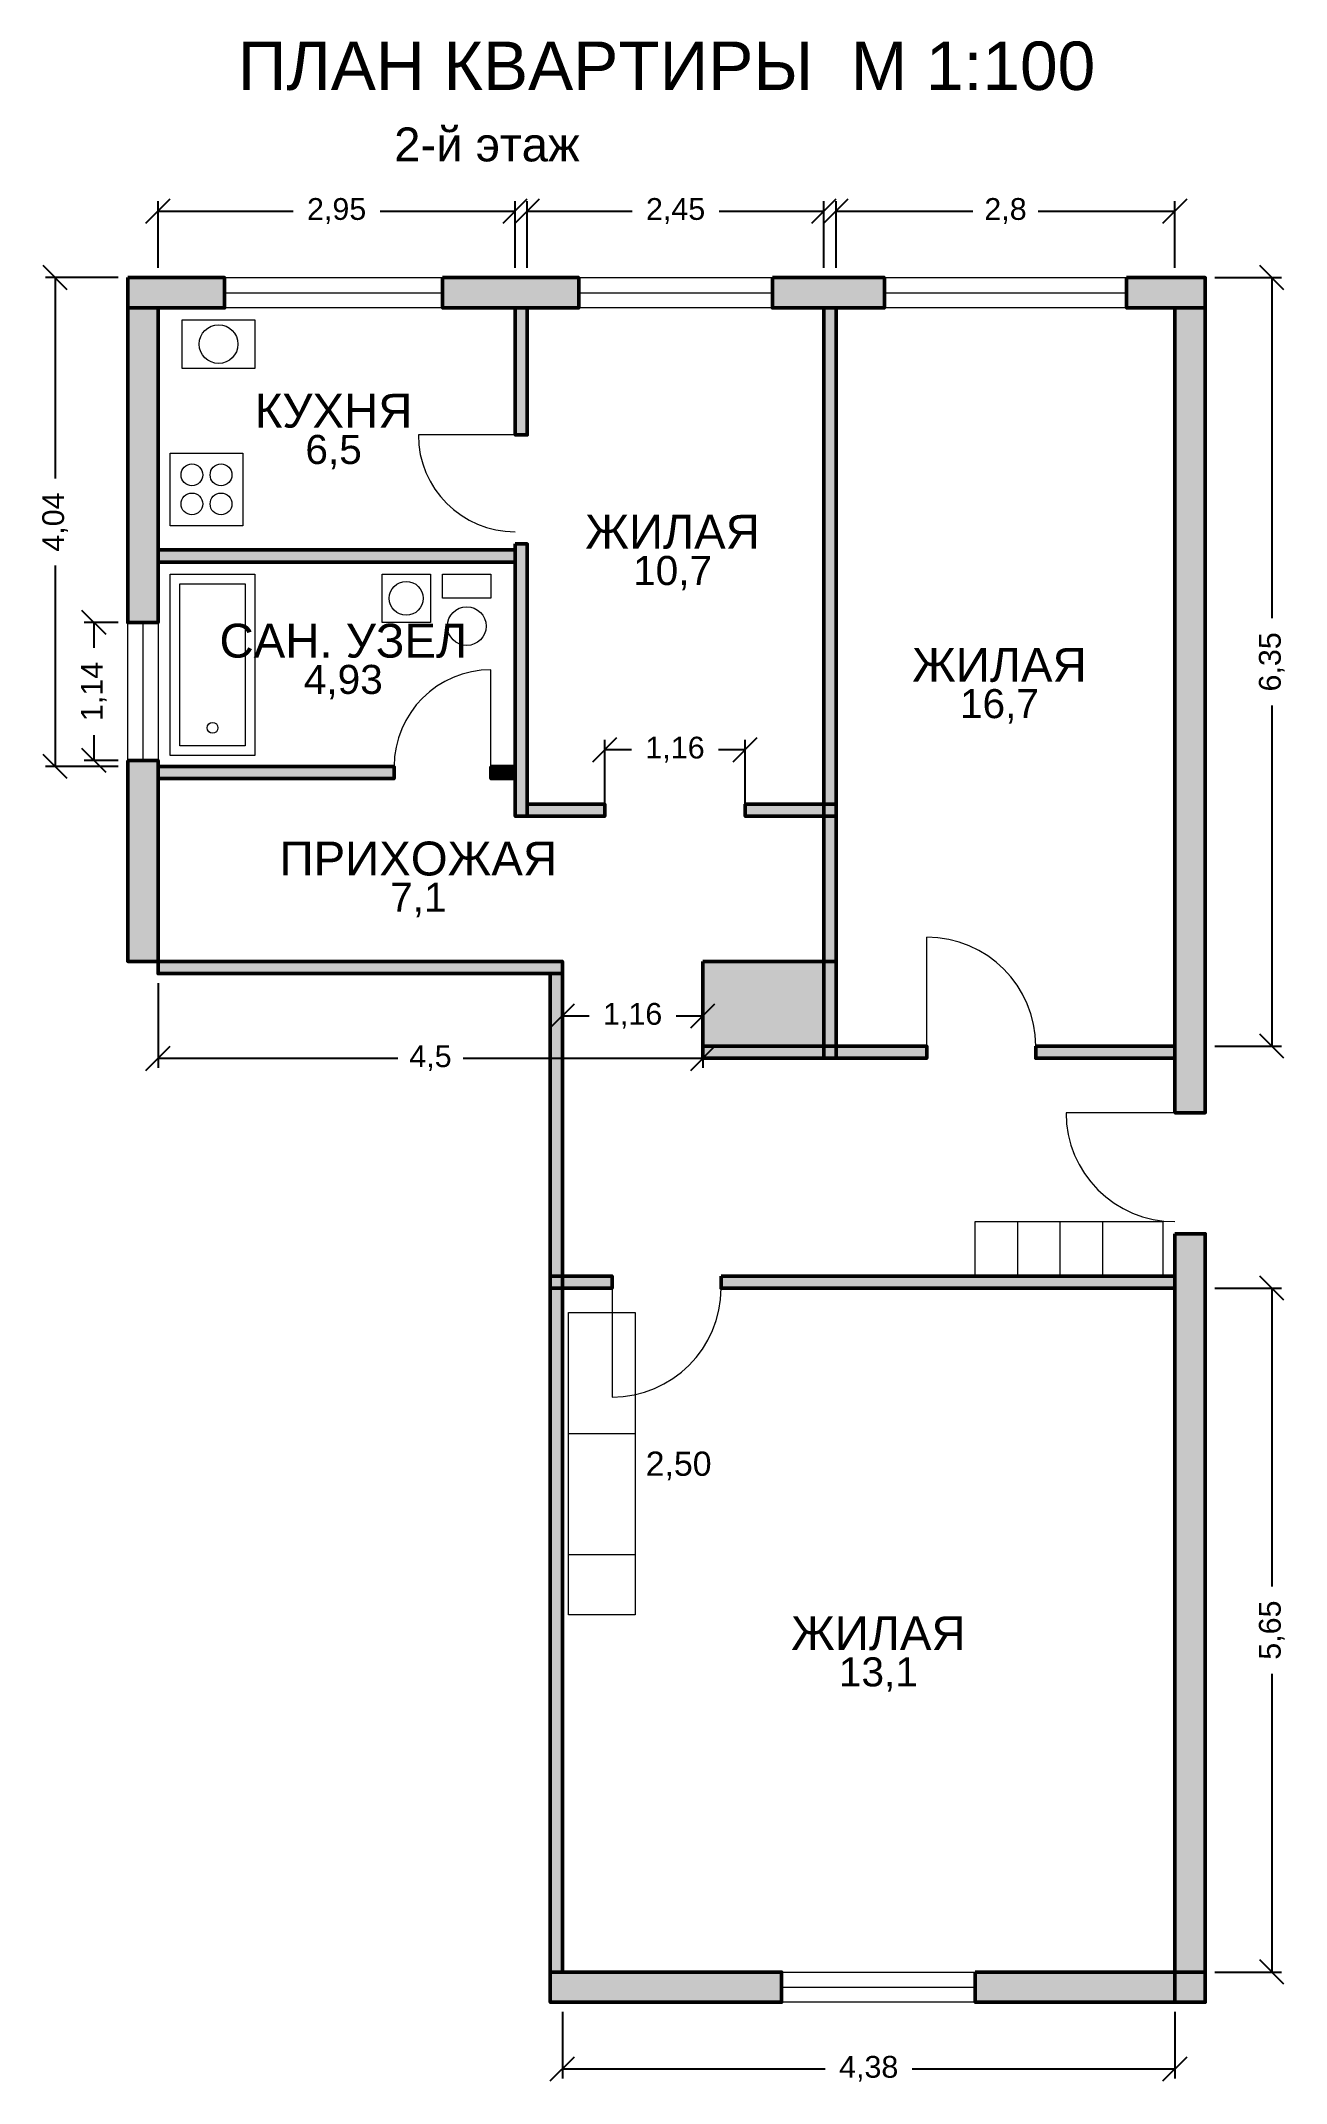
# Model space of a CAD drawing. Header units: metres. Extents: x -0.7 to 9.6, y -0.7 to 16.2.
import ezdxf
from ezdxf.enums import TextEntityAlignment as Align

# ---------------------------------------------------------------- set-up
doc = ezdxf.new("R2010")
doc.units = ezdxf.units.M
for name, color, linetype, lineweight in [('Двери', 2, 'Continuous', 18), ('Мебель', 30, 'Continuous', 13), ('Окна', 4, 'Continuous', 18), ('Сантехника', 5, 'Continuous', 13), ('Стены', 7, 'Continuous', 50), ('Текст', 7, 'Continuous', 13)]:
    doc.layers.add(name, color=color, linetype=linetype, lineweight=lineweight)
doc.styles.add('TXT', font='arial.ttf')
doc.dimstyles.new('PLAN', dxfattribs={"dimtxt": 0.18, "dimasz": 0, "dimexe": 0.08, "dimexo": 0.08, "dimtad": 1, "dimtxsty": 'TXT', "dimtsz": 0.1, "dimcen": 2.5, "dimclrd": 3, "dimclre": 3, "dimclrt": 3, "dimazin": 3, "dimtfac": 1, "dimtmove": 0, "dimatfit": 3})

# ---------------------------------------------------------------- blocks, each defined once
blk = doc.blocks.new('_OBLIQUE')
at = {"color": 0, "linetype": 'BYBLOCK'}
blk.add_line((-0.5, -0.5), (0.5, 0.5), dxfattribs=at)
blk = doc.blocks.new('*D1')
at = {"color": 3}
for p, q in [((0.25, 14.33), (0.25, 14.88)), ((3.2, 14.33), (3.2, 14.88)), ((0.25, 14.8), (1.365, 14.8)), ((2.085, 14.8), (3.2, 14.8))]:
    blk.add_line(p, q, dxfattribs=at)
at = {"layer": 'Defpoints'}
for p in [(0.25, 14.8), (0.25, 14.25), (3.2, 14.25)]:
    blk.add_point(p, dxfattribs=at)
at = {"color": 3, "xscale": 0.2, "yscale": 0.2}
for p in [(0.25, 14.8), (3.2, 14.8)]:
    blk.add_blockref('_OBLIQUE', p, dxfattribs=at)
at = {"color": 3, "insert": (1.725, 14.8), "char_height": 0.18, "attachment_point": 5, "style": 'TXT'}
blk.add_mtext('2,95', dxfattribs=at)
blk = doc.blocks.new('*D2')
at = {"color": 3}
for p, q in [((3.3, 14.33), (3.3, 14.88)), ((5.75, 14.33), (5.75, 14.88)), ((3.3, 14.8), (4.165, 14.8)), ((4.885, 14.8), (5.75, 14.8))]:
    blk.add_line(p, q, dxfattribs=at)
at = {"layer": 'Defpoints'}
for p in [(3.3, 14.8), (3.3, 14.25), (5.75, 14.25)]:
    blk.add_point(p, dxfattribs=at)
at = {"color": 3, "xscale": 0.2, "yscale": 0.2}
for p in [(3.3, 14.8), (5.75, 14.8)]:
    blk.add_blockref('_OBLIQUE', p, dxfattribs=at)
at = {"color": 3, "insert": (4.525, 14.8), "char_height": 0.18, "attachment_point": 5, "style": 'TXT'}
blk.add_mtext('2,45', dxfattribs=at)
blk = doc.blocks.new('*D3')
at = {"color": 3}
for p, q in [((5.85, 14.33), (5.85, 14.88)), ((8.65, 14.33), (8.65, 14.88)), ((5.85, 14.8), (6.98, 14.8)), ((7.52, 14.8), (8.65, 14.8))]:
    blk.add_line(p, q, dxfattribs=at)
at = {"layer": 'Defpoints'}
for p in [(5.85, 14.8), (5.85, 14.25), (8.65, 14.25)]:
    blk.add_point(p, dxfattribs=at)
at = {"color": 3, "xscale": 0.2, "yscale": 0.2}
for p in [(5.85, 14.8), (8.65, 14.8)]:
    blk.add_blockref('_OBLIQUE', p, dxfattribs=at)
at = {"color": 3, "insert": (7.25, 14.8), "char_height": 0.18, "attachment_point": 5, "style": 'TXT'}
blk.add_mtext('2,8', dxfattribs=at)
blk = doc.blocks.new('*D4')
at = {"color": 3}
for p, q in [((-0.08, 14.25), (-0.68, 14.25)), ((-0.6, 14.25), (-0.6, 12.59)), ((-0.6, 11.87), (-0.6, 10.21)), ((-0.08, 10.21), (-0.68, 10.21))]:
    blk.add_line(p, q, dxfattribs=at)
at = {"layer": 'Defpoints'}
for p in [(-0.6, 14.25), (0, 14.25), (0, 10.21)]:
    blk.add_point(p, dxfattribs=at)
at = {"color": 3, "xscale": 0.2, "yscale": 0.2, "rotation": 90}
for p in [(-0.6, 14.25), (-0.6, 10.21)]:
    blk.add_blockref('_OBLIQUE', p, dxfattribs=at)
at = {"color": 3, "insert": (-0.6, 12.23), "char_height": 0.18, "attachment_point": 5, "rotation": 90, "style": 'TXT'}
blk.add_mtext('4,04', dxfattribs=at)
blk = doc.blocks.new('*D5')
at = {"color": 3}
for p, q in [((-0.08, 11.4), (-0.36, 11.4)), ((-0.28, 11.4), (-0.28, 11.19)), ((-0.28, 10.47), (-0.28, 10.26)), ((-0.08, 10.26), (-0.36, 10.26))]:
    blk.add_line(p, q, dxfattribs=at)
at = {"layer": 'Defpoints'}
for p in [(-0.28, 11.4), (0, 11.4), (0, 10.26)]:
    blk.add_point(p, dxfattribs=at)
at = {"color": 3, "xscale": 0.2, "yscale": 0.2, "rotation": 90}
for p in [(-0.28, 11.4), (-0.28, 10.26)]:
    blk.add_blockref('_OBLIQUE', p, dxfattribs=at)
at = {"color": 3, "insert": (-0.28, 10.83), "char_height": 0.18, "attachment_point": 5, "rotation": 90, "style": 'TXT'}
blk.add_mtext('1,14', dxfattribs=at)
blk = doc.blocks.new('*D6')
at = {"color": 3}
for p, q in [((8.98, 14.25), (9.53, 14.25)), ((9.45, 14.25), (9.45, 11.435)), ((9.45, 10.715), (9.45, 7.9)), ((8.98, 7.9), (9.53, 7.9))]:
    blk.add_line(p, q, dxfattribs=at)
at = {"layer": 'Defpoints'}
for p in [(8.9, 14.25), (9.45, 14.25), (8.9, 7.9)]:
    blk.add_point(p, dxfattribs=at)
at = {"color": 3, "xscale": 0.2, "yscale": 0.2, "rotation": 90}
for p in [(9.45, 14.25), (9.45, 7.9)]:
    blk.add_blockref('_OBLIQUE', p, dxfattribs=at)
at = {"color": 3, "insert": (9.45, 11.075), "char_height": 0.18, "attachment_point": 5, "rotation": 90, "style": 'TXT'}
blk.add_mtext('6,35', dxfattribs=at)
blk = doc.blocks.new('*D7')
at = {"color": 3}
for p, q in [((8.98, 5.9), (9.53, 5.9)), ((9.45, 5.9), (9.45, 3.435)), ((9.45, 2.715), (9.45, 0.25)), ((8.98, 0.25), (9.53, 0.25))]:
    blk.add_line(p, q, dxfattribs=at)
at = {"layer": 'Defpoints'}
for p in [(8.9, 5.9), (9.45, 5.9), (8.9, 0.25)]:
    blk.add_point(p, dxfattribs=at)
at = {"color": 3, "xscale": 0.2, "yscale": 0.2, "rotation": 90}
for p in [(9.45, 5.9), (9.45, 0.25)]:
    blk.add_blockref('_OBLIQUE', p, dxfattribs=at)
at = {"color": 3, "insert": (9.45, 3.075), "char_height": 0.18, "attachment_point": 5, "rotation": 90, "style": 'TXT'}
blk.add_mtext('5,65', dxfattribs=at)
blk = doc.blocks.new('*D8')
at = {"color": 3}
for p, q in [((3.59, -0.08), (3.59, -0.63)), ((8.65, -0.08), (8.65, -0.63)), ((3.59, -0.55), (5.76, -0.55)), ((6.48, -0.55), (8.65, -0.55))]:
    blk.add_line(p, q, dxfattribs=at)
at = {"layer": 'Defpoints'}
for p in [(3.59, 0), (8.65, 0), (3.59, -0.55)]:
    blk.add_point(p, dxfattribs=at)
at = {"color": 3, "xscale": 0.2, "yscale": 0.2}
for p in [(3.59, -0.55), (8.65, -0.55)]:
    blk.add_blockref('_OBLIQUE', p, dxfattribs=at)
at = {"color": 3, "insert": (6.12, -0.55), "char_height": 0.18, "attachment_point": 5, "style": 'TXT'}
blk.add_mtext('4,38', dxfattribs=at)
blk = doc.blocks.new('*D9')
at = {"color": 3}
for p, q in [((0.25, 8.42), (0.25, 7.72)), ((4.75, 8.42), (4.75, 7.72)), ((0.25, 7.8), (2.23, 7.8)), ((2.77, 7.8), (4.75, 7.8))]:
    blk.add_line(p, q, dxfattribs=at)
at = {"layer": 'Defpoints'}
for p in [(0.25, 8.5), (4.75, 8.5), (0.25, 7.8)]:
    blk.add_point(p, dxfattribs=at)
at = {"color": 3, "xscale": 0.2, "yscale": 0.2}
for p in [(0.25, 7.8), (4.75, 7.8)]:
    blk.add_blockref('_OBLIQUE', p, dxfattribs=at)
at = {"color": 3, "insert": (2.5, 7.8), "char_height": 0.18, "attachment_point": 5, "style": 'TXT'}
blk.add_mtext('4,5', dxfattribs=at)
blk = doc.blocks.new('*D10')
at = {"color": 3}
for p, q in [((3.94, 9.88), (3.94, 10.43)), ((3.94, 10.35), (4.16, 10.35)), ((4.88, 10.35), (5.1, 10.35)), ((5.1, 9.88), (5.1, 10.43))]:
    blk.add_line(p, q, dxfattribs=at)
at = {"layer": 'Defpoints'}
for p in [(3.94, 10.35), (3.94, 9.8), (5.1, 9.8)]:
    blk.add_point(p, dxfattribs=at)
at = {"color": 3, "xscale": 0.2, "yscale": 0.2}
for p in [(3.94, 10.35), (5.1, 10.35)]:
    blk.add_blockref('_OBLIQUE', p, dxfattribs=at)
at = {"color": 3, "insert": (4.52, 10.35), "char_height": 0.18, "attachment_point": 5, "style": 'TXT'}
blk.add_mtext('1,16', dxfattribs=at)
blk = doc.blocks.new('*D11')
at = {"color": 3}
for p, q in [((3.59, 8.42), (3.59, 8.07)), ((4.75, 8.42), (4.75, 8.07)), ((3.59, 8.15), (3.81, 8.15)), ((4.53, 8.15), (4.75, 8.15))]:
    blk.add_line(p, q, dxfattribs=at)
at = {"layer": 'Defpoints'}
for p in [(3.59, 8.5), (4.75, 8.5), (3.59, 8.15)]:
    blk.add_point(p, dxfattribs=at)
at = {"color": 3, "xscale": 0.2, "yscale": 0.2}
for p in [(3.59, 8.15), (4.75, 8.15)]:
    blk.add_blockref('_OBLIQUE', p, dxfattribs=at)
at = {"color": 3, "insert": (4.17, 8.15), "char_height": 0.18, "attachment_point": 5, "style": 'TXT'}
blk.add_mtext('1,16', dxfattribs=at)

msp = doc.modelspace()

# ---------------------------------------------------------------- hatches: boundary and pattern name
at = {"layer": 'Стены'}
for points in [[(0, 14.25), (0.8, 14.25), (0.8, 14), (0, 14)], [(2.6, 14.25), (3.725, 14.25), (3.725, 14), (2.6, 14)], [(5.325, 14.25), (6.25, 14.25), (6.25, 14), (5.325, 14)], [(8.25, 14.25), (8.9, 14.25), (8.9, 14), (8.25, 14)], [(0, 14), (0.25, 14), (0.25, 11.4), (0, 11.4)], [(3.2, 14), (3.3, 14), (3.3, 12.95), (3.2, 12.95)], [(5.75, 14), (5.85, 14), (5.85, 7.8), (5.75, 7.8)], [(8.65, 14), (8.9, 14), (8.9, 7.35), (8.65, 7.35)], [(0.25, 12), (3.2, 12), (3.2, 11.9), (0.25, 11.9)], [(3.2, 12.05), (3.3, 12.05), (3.3, 9.8), (3.2, 9.8)], [(0, 10.26), (0.25, 10.26), (0.25, 8.6), (0, 8.6)], [(0.25, 10.21), (2.2, 10.21), (2.2, 10.11), (0.25, 10.11)], [(3, 10.21), (3.2, 10.21), (3.2, 10.11), (3, 10.11)], [(3.3, 9.9), (3.94, 9.9), (3.94, 9.8), (3.3, 9.8)], [(5.1, 9.9), (5.85, 9.9), (5.85, 9.8), (5.1, 9.8)], [(0.25, 8.6), (3.59, 8.6), (3.59, 8.5), (0.25, 8.5)], [(3.49, 8.5), (3.59, 8.5), (3.59, 0.25), (3.49, 0.25)], [(4.75, 8.6), (5.85, 8.6), (5.85, 7.9), (4.75, 7.9)], [(4.75, 7.9), (6.6, 7.9), (6.6, 7.8), (4.75, 7.8)], [(7.5, 7.9), (8.65, 7.9), (8.65, 7.8), (7.5, 7.8)], [(8.65, 6.35), (8.9, 6.35), (8.9, 0), (8.65, 0)], [(3.49, 6), (4, 6), (4, 5.9), (3.49, 5.9)], [(4.9, 6), (8.65, 6), (8.65, 5.9), (4.9, 5.9)], [(3.49, 0.25), (5.4, 0.25), (5.4, 0), (3.49, 0)], [(7, 0.25), (8.9, 0.25), (8.9, 0), (7, 0)]]:
    msp.add_hatch(color=8, dxfattribs=at).paths.add_polyline_path(points)

# ---------------------------------------------------------------- linework, layer by layer
at = {"layer": 'Двери'}
for p, q in [((3.2, 12.95), (2.4, 12.95)), ((3, 10.21), (3, 11.01)), ((6.6, 7.9), (6.6, 8.8)), ((8.65, 7.35), (7.75, 7.35)), ((4, 5.9), (4, 5))]:
    msp.add_line(p, q, dxfattribs=at)
for centre, radius, start, end in [((3.2, 12.95), 0.8, 180, -90), ((3, 10.21), 0.8, 90, 180), ((6.6, 7.9), 0.9, 0, 90), ((8.65, 7.35), 0.9, 180, -90), ((4, 5.9), 0.9, -90, 0)]:
    msp.add_arc(centre, radius, start, end, dxfattribs=at)
at = {"layer": 'Мебель'}
for p, q in [((7.35, 6.45), (7.35, 6)), ((7.7, 6.45), (7.7, 6)), ((8.05, 6.45), (8.05, 6)), ((3.64, 4.7), (4.19, 4.7)), ((3.64, 3.7), (4.19, 3.7))]:
    msp.add_line(p, q, dxfattribs=at)
for points in [[(7, 6.45), (8.55, 6.45), (8.55, 6), (7, 6)], [(3.64, 5.7), (4.19, 5.7), (4.19, 3.2), (3.64, 3.2)]]:
    msp.add_lwpolyline(points, close=True, dxfattribs=at)
at = {"layer": 'Окна'}
for p, q in [((0.8, 14.25), (0.8, 14)), ((2.6, 14.25), (2.6, 14)), ((3.725, 14.25), (3.725, 14)), ((5.325, 14.25), (5.325, 14)), ((6.25, 14.25), (6.25, 14)), ((8.25, 14.25), (8.25, 14)), ((0.8, 14.125), (2.6, 14.125)), ((3.725, 14.125), (5.325, 14.125)), ((6.25, 14.125), (8.25, 14.125)), ((0, 11.4), (0.25, 11.4)), ((0.125, 11.4), (0.125, 10.26)), ((0, 10.26), (0.25, 10.26)), ((5.4, 0.25), (5.4, 0)), ((7, 0.25), (7, 0)), ((5.4, 0.125), (7, 0.125))]:
    msp.add_line(p, q, dxfattribs=at)
for points in [[(0.8, 14.25), (2.6, 14.25), (2.6, 14), (0.8, 14)], [(3.725, 14.25), (5.325, 14.25), (5.325, 14), (3.725, 14)], [(6.25, 14.25), (8.25, 14.25), (8.25, 14), (6.25, 14)], [(0, 11.4), (0.25, 11.4), (0.25, 10.26), (0, 10.26)], [(5.4, 0.25), (7, 0.25), (7, 0), (5.4, 0)]]:
    msp.add_lwpolyline(points, close=True, dxfattribs=at)
at = {"layer": 'Сантехника'}
for points in [[(0.45, 13.9), (1.05, 13.9), (1.05, 13.5), (0.45, 13.5)], [(0.35, 12.8), (0.95, 12.8), (0.95, 12.2), (0.35, 12.2)], [(0.35, 11.8), (1.05, 11.8), (1.05, 10.3), (0.35, 10.3)], [(0.43, 11.72), (0.97, 11.72), (0.97, 10.38), (0.43, 10.38)], [(2.1, 11.8), (2.5, 11.8), (2.5, 11.4), (2.1, 11.4)], [(2.6, 11.8), (3, 11.8), (3, 11.6), (2.6, 11.6)]]:
    msp.add_lwpolyline(points, close=True, dxfattribs=at)
for centre, radius in [((0.75, 13.7), 0.16), ((0.53, 12.62), 0.09), ((0.77, 12.62), 0.09), ((0.53, 12.38), 0.09), ((0.77, 12.38), 0.09), ((2.3, 11.6), 0.14), ((2.8, 11.37), 0.16), ((0.7, 10.53), 0.045)]:
    msp.add_circle(centre, radius, dxfattribs=at)
at = {"layer": 'Стены'}
for points in [[(0, 14.25), (0.8, 14.25), (0.8, 14), (0, 14)], [(2.6, 14.25), (3.725, 14.25), (3.725, 14), (2.6, 14)], [(5.325, 14.25), (6.25, 14.25), (6.25, 14), (5.325, 14)], [(8.25, 14.25), (8.9, 14.25), (8.9, 14), (8.25, 14)], [(0, 14), (0.25, 14), (0.25, 11.4), (0, 11.4)], [(3.2, 14), (3.3, 14), (3.3, 12.95), (3.2, 12.95)], [(5.75, 14), (5.85, 14), (5.85, 7.8), (5.75, 7.8)], [(8.65, 14), (8.9, 14), (8.9, 7.35), (8.65, 7.35)], [(0.25, 12), (3.2, 12), (3.2, 11.9), (0.25, 11.9)], [(3.2, 12.05), (3.3, 12.05), (3.3, 9.8), (3.2, 9.8)], [(0, 10.26), (0.25, 10.26), (0.25, 8.6), (0, 8.6)], [(0.25, 10.21), (2.2, 10.21), (2.2, 10.11), (0.25, 10.11)], [(3, 10.21), (3.2, 10.21), (3.2, 10.11), (3, 10.11)], [(3.3, 9.9), (3.94, 9.9), (3.94, 9.8), (3.3, 9.8)], [(5.1, 9.9), (5.85, 9.9), (5.85, 9.8), (5.1, 9.8)], [(0.25, 8.6), (3.59, 8.6), (3.59, 8.5), (0.25, 8.5)], [(3.49, 8.5), (3.59, 8.5), (3.59, 0.25), (3.49, 0.25)], [(4.75, 8.6), (5.85, 8.6), (5.85, 7.9), (4.75, 7.9)], [(4.75, 7.9), (6.6, 7.9), (6.6, 7.8), (4.75, 7.8)], [(7.5, 7.9), (8.65, 7.9), (8.65, 7.8), (7.5, 7.8)], [(8.65, 6.35), (8.9, 6.35), (8.9, 0), (8.65, 0)], [(3.49, 6), (4, 6), (4, 5.9), (3.49, 5.9)], [(4.9, 6), (8.65, 6), (8.65, 5.9), (4.9, 5.9)], [(3.49, 0.25), (5.4, 0.25), (5.4, 0), (3.49, 0)], [(7, 0.25), (8.9, 0.25), (8.9, 0), (7, 0)]]:
    msp.add_lwpolyline(points, close=True, dxfattribs=at)

# ---------------------------------------------------------------- texts
at = {"layer": 'Мебель', "style": 'TXT'}
msp.add_text('2,50', height=0.2, dxfattribs=at).set_placement((4.55, 4.45), align=Align.MIDDLE_CENTER)
at = {"layer": 'Текст', "style": 'TXT'}
for s, height, p in [('ПЛАН КВАРТИРЫ  М 1:100', 0.4, (4.45, 16)), ('КУХНЯ', 0.28, (1.7, 13.15)), ('6,5', 0.24, (1.7, 12.83)), ('ЖИЛАЯ', 0.28, (4.5, 12.15)), ('10,7', 0.24, (4.5, 11.83)), ('САН. УЗЕЛ', 0.28, (1.78, 11.25)), ('ЖИЛАЯ', 0.28, (7.2, 11.05)), ('4,93', 0.24, (1.78, 10.93)), ('16,7', 0.24, (7.2, 10.73)), ('ПРИХОЖАЯ', 0.28, (2.4, 9.45)), ('7,1', 0.24, (2.4, 9.13)), ('ЖИЛАЯ', 0.28, (6.2, 3.05)), ('13,1', 0.24, (6.2, 2.73))]:
    msp.add_text(s, height=height, dxfattribs=at).set_placement(p, align=Align.MIDDLE_CENTER)
msp.add_text('2-й этаж', height=0.28, dxfattribs=at).set_placement((2.2, 15.35), align=Align.MIDDLE_LEFT)

# ---------------------------------------------------------------- dimensions: what is measured, and where the dimension line sits
for base, p1, p2, picture, middle in [((0.25, 14.8), (0.25, 14.25), (3.2, 14.25), '*D1', (1.725, 14.8)), ((3.3, 14.8), (3.3, 14.25), (5.75, 14.25), '*D2', (4.525, 14.8)), ((5.85, 14.8), (5.85, 14.25), (8.65, 14.25), '*D3', (7.25, 14.8)), ((3.94, 10.35), (3.94, 9.8), (5.1, 9.8), '*D10', (4.52, 10.35)), ((0.25, 7.8), (0.25, 8.5), (4.75, 8.5), '*D9', (2.5, 7.8)), ((3.59, 8.15), (3.59, 8.5), (4.75, 8.5), '*D11', (4.17, 8.15))]:
    dim = msp.add_linear_dim(base=base, p1=p1, p2=p2, dimstyle='PLAN')
    dim.commit()
    dim.dimension.update_dxf_attribs({"geometry": picture, "text_midpoint": middle})
for base, p1, p2, picture, middle in [((-0.6, 14.25), (0, 14.25), (0, 10.21), '*D4', (-0.6, 12.23)), ((9.45, 14.25), (8.9, 14.25), (8.9, 7.9), '*D6', (9.45, 11.075)), ((-0.28, 11.4), (0, 11.4), (0, 10.26), '*D5', (-0.28, 10.83)), ((9.45, 5.9), (8.9, 5.9), (8.9, 0.25), '*D7', (9.45, 3.075))]:
    dim = msp.add_linear_dim(base=base, p1=p1, p2=p2, angle=90, dimstyle='PLAN')
    dim.commit()
    dim.dimension.update_dxf_attribs({"geometry": picture, "text_midpoint": middle})
dim = msp.add_linear_dim(base=(3.59, -0.55), p1=(3.59, 0), p2=(8.65, 0), text='4,38', dimstyle='PLAN')
dim.commit()
dim.dimension.update_dxf_attribs({"geometry": '*D8', "text_midpoint": (6.12, -0.55)})

doc.saveas('drawing.dxf')
